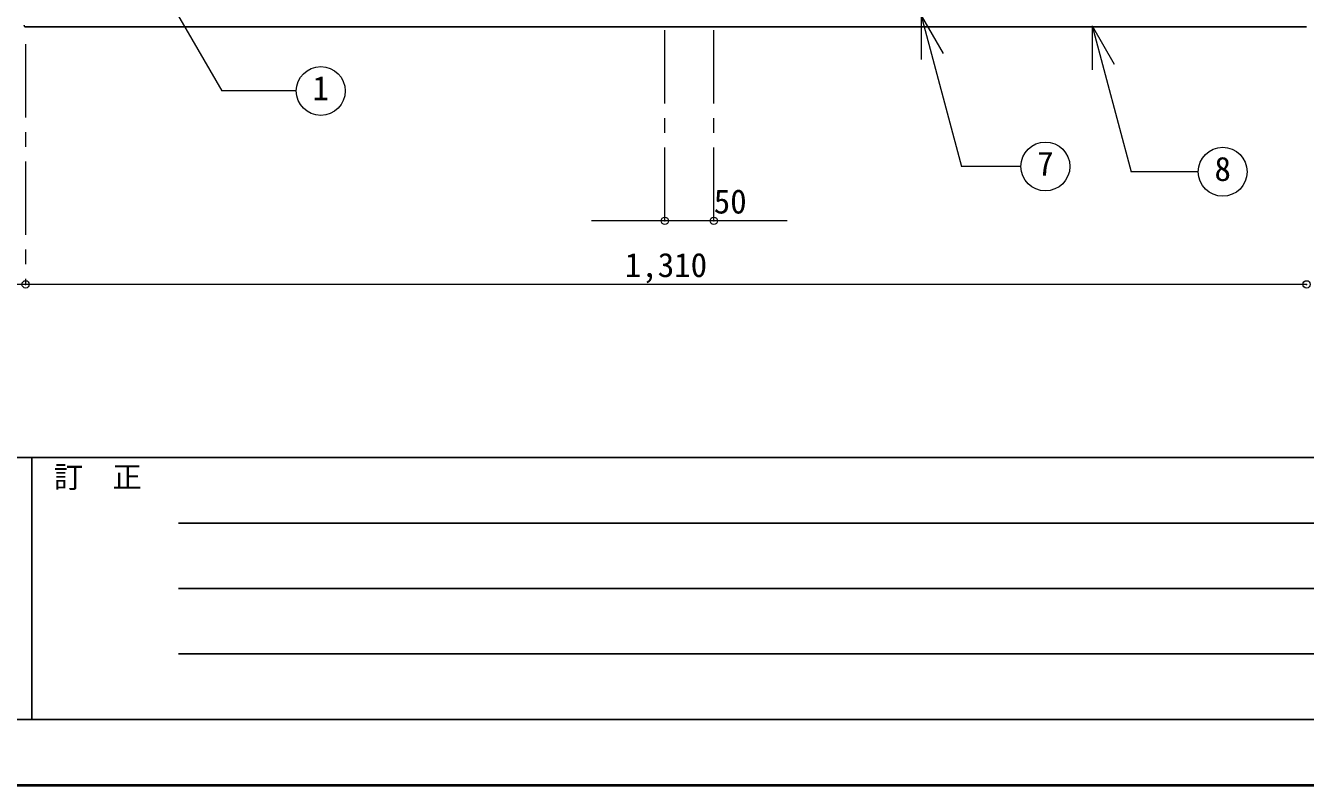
# Model space of a CAD drawing. Units: millimetres at full size, sheet at 1:15; details may follow other scales. Extents: x -3171 to 2904, y -2098 to 2117.
# Drawn here: x -1830 to -522, y -2098 to -1321 of the extents above; entities that cross this region are included whole.
import ezdxf
from ezdxf.enums import TextEntityAlignment as Align

# ---------------------------------------------------------------- set-up
doc = ezdxf.new("R2010")
doc.units = ezdxf.units.MM
doc.header["$LTSCALE"] = 15
doc.header["$PDMODE"] = 32
doc.header["$PDSIZE"] = 7.5
doc.linetypes.add('CHAIN1', pattern=[8, 5, -1, 1, -1])
doc.layers.add('0-0_ﾚｲﾔ1', color=4, linetype='Continuous', lineweight=9)
doc.styles.add('ＭＳ ゴシック', font='')
doc.styles.get('ＭＳ ゴシック').set_extended_font_data('MS Gothic')

msp = doc.modelspace()

# ---------------------------------------------------------------- linework, layer by layer
at = {"layer": '0-0_ﾚｲﾔ1', "color": 7, "lineweight": 18}
for p, q in [((-1776.76, -1132.71), (-1629.57, -1387.66)), ((-914.54, -1310.4), (-892.04, -1349.37)), ((-914.54, -1310.4), (-914.54, -1355.4)), ((-914.54, -1310.4), (-873.15, -1464.88)), ((-739.7, -1321.14), (-717.2, -1360.11)), ((-739.7, -1321.14), (-739.7, -1366.14)), ((-739.7, -1321.14), (-699.74, -1470.28)), ((-1553.51, -1387.66), (-1629.57, -1387.66)), ((-812.48, -1464.88), (-873.15, -1464.88)), ((-631.14, -1470.28), (-699.74, -1470.28))]:
    msp.add_line(p, q, dxfattribs=at)
at = {"layer": '0-0_ﾚｲﾔ1', "linetype": 'CHAIN1'}
for p, q in [((-1176.63, -1520.45), (-1176.63, -1280.45)), ((-1126.63, -1520.45), (-1126.63, -1280.45)), ((-1830.38, -1339.65), (-1830.38, -1585.45))]:
    msp.add_line(p, q, dxfattribs=at)
at = {"layer": '0-0_ﾚｲﾔ1', "color": 5, "lineweight": 25}
msp.add_line((-520.38, -1322.05), (-1830.38, -1322.05), dxfattribs=at)
at = {"layer": '0-0_ﾚｲﾔ1'}
for p, q in [((-1051.63, -1520.45), (-1251.63, -1520.45)), ((-1830.38, -1585.45), (-2430.38, -1585.45)), ((-520.38, -1585.45), (-1830.38, -1585.45))]:
    msp.add_line(p, q, dxfattribs=at)
at = {"layer": '0-0_ﾚｲﾔ1', "color": 6, "lineweight": 25}
for p, q in [((-3103.38, -1762.6), (2836.62, -1762.6)), ((-1824.1, -1762.6), (-1824.1, -2030.45)), ((-1674.1, -1829.56), (-281.24, -1829.56)), ((-281.24, -1896.53), (-1674.1, -1896.53)), ((-281.24, -1963.49), (-1674.1, -1963.49)), ((2836.62, -2030.45), (-3103.38, -2030.45))]:
    msp.add_line(p, q, dxfattribs=at)
at = {"layer": '0-0_ﾚｲﾔ1', "color": 1, "lineweight": 40}
msp.add_line((2904.12, -2097.95), (-3170.88, -2097.95), dxfattribs=at)
at = {"layer": '0-0_ﾚｲﾔ1', "color": 7, "lineweight": 18}
for centre in [(-1528.51, -1387.66), (-787.48, -1464.88), (-606.14, -1470.28)]:
    msp.add_circle(centre, 25, dxfattribs=at)
at = {"layer": '0-0_ﾚｲﾔ1', "color": 5, "lineweight": 25}
msp.add_arc((-1830.38, -1320.45), 1.6, 180, 270, dxfattribs=at)
at = {"layer": '0-0_ﾚｲﾔ1', "color": 1}
for p in [(-1176.63, -1520.45), (-1126.63, -1520.45), (-1830.38, -1585.45), (-520.38, -1585.45)]:
    msp.add_point(p, dxfattribs=at)

# ---------------------------------------------------------------- texts
at = {"layer": '0-0_ﾚｲﾔ1', "color": 7, "style": 'ＭＳ ゴシック'}
for s, height, p in [('1', 24.74, (-1536.94, -1404.53)), ('7', 24.74, (-795.91, -1481.76)), ('8', 24.74, (-614.58, -1487.16)), ('50', 24.74, (-1126.63, -1520.45)), ('1,310', 24.74, (-1217.57, -1585.45)), ('訂\u3000正', 21.99, (-1801.6, -1800.1))]:
    msp.add_text(s, height=height, dxfattribs=at).set_placement(p, align=Align.BOTTOM_LEFT)

doc.saveas('drawing.dxf')
